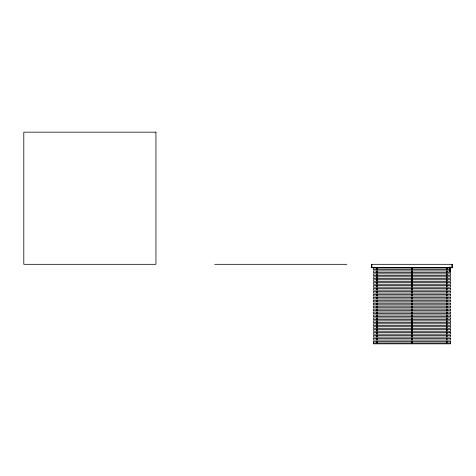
<?xml version="1.0" encoding="UTF-8"?>
<svg xmlns="http://www.w3.org/2000/svg" width="476" height="476" viewBox="0 0 476 476"><rect width="100%" height="100%" fill="white"/><g stroke="black" fill="none" stroke-linecap="round" stroke-linejoin="round"><path stroke-width="0.71" d="M214.735 264.317L346.879 264.317M371.857 267.464L451.992 267.464M377.099 268.107L376.683 268.107L376.683 268.91L377.099 268.91M411.71 268.107L412.133 268.107M446.744 268.107L447.166 268.107L447.166 268.91L446.744 268.91M411.71 268.91L412.133 268.91M449.683 270.023L450.153 270.023M449.683 270.231L450.153 270.231M377.099 271.04L376.683 271.04L376.683 271.85L377.099 271.85M411.71 271.04L412.133 271.04M446.744 271.04L447.166 271.04L447.166 271.85L446.744 271.85M449.499 271.701L450.338 271.701M411.71 271.85L412.133 271.85M377.099 273.98L376.683 273.98L376.683 274.789L377.099 274.789M411.71 273.98L412.133 273.98M446.744 273.98L447.166 273.98L447.166 274.789L446.744 274.789M411.71 274.789L412.133 274.789M377.099 276.913L376.683 276.913L376.683 277.722L377.099 277.722M411.71 276.913L412.133 276.913M446.744 276.919L447.166 276.919L447.166 277.722L446.744 277.722M411.71 277.722L412.133 277.722M377.099 279.852L376.683 279.852L376.683 280.661L377.099 280.661M411.71 279.852L412.133 279.852M446.744 279.852L447.166 279.852L447.166 280.661L446.744 280.661M411.71 280.661L412.133 280.661M377.099 282.792L376.683 282.792L376.683 283.595L377.099 283.595M411.71 282.792L412.133 282.792M446.744 282.792L447.166 282.792L447.166 283.595L446.744 283.595M411.71 283.595L412.133 283.595M377.099 285.725L376.683 285.725L376.683 286.534L377.099 286.534M411.71 285.725L412.133 285.725M446.744 285.725L447.166 285.725L447.166 286.534L446.744 286.534M411.71 286.534L412.133 286.534M377.099 288.664L376.683 288.664L376.683 289.473L377.099 289.473M411.71 288.664L412.133 288.664M446.744 288.664L447.166 288.664L447.166 289.473L446.744 289.473M411.71 289.473L412.133 289.473M377.099 291.598L376.683 291.598L376.683 292.407L377.099 292.407M411.71 291.598L412.133 291.598M446.744 291.604L447.166 291.604L447.166 292.407L446.744 292.407M411.71 292.407L412.133 292.407M377.099 294.537L376.683 294.537L376.683 295.346L377.099 295.346M411.71 294.537L412.133 294.537M446.744 294.537L447.166 294.537L447.166 295.346L446.744 295.346M411.71 295.346L412.133 295.346M377.099 297.476L376.683 297.476L376.683 298.279L377.099 298.279M411.71 297.476L412.133 297.476M446.744 297.476L447.166 297.476L447.166 298.279L446.744 298.279M411.71 298.279L412.133 298.279M377.099 300.41L376.683 300.41L376.683 301.219L377.099 301.219M411.71 300.41L412.133 300.41M446.744 300.41L447.166 300.41L447.166 301.219L446.744 301.219M411.71 301.219L412.133 301.219M377.099 303.349L376.683 303.349L376.683 304.158L377.099 304.158M411.71 303.349L412.133 303.349M446.744 303.349L447.166 303.349L447.166 304.158L446.744 304.158M411.71 304.158L412.133 304.158M377.099 306.282L376.683 306.282L376.683 307.091L377.099 307.091M411.71 306.282L412.133 306.282M446.744 306.288L447.166 306.288L447.166 307.091L446.744 307.091M411.71 307.091L412.133 307.091M377.099 309.221L376.683 309.221L376.683 310.031L377.099 310.031M411.71 309.221L412.133 309.221M446.744 309.221L447.166 309.221L447.166 310.031L446.744 310.031M411.71 310.031L412.133 310.031M377.099 312.161L376.683 312.161L376.683 312.964L377.099 312.964M411.71 312.161L412.133 312.161M446.744 312.161L447.166 312.161L447.166 312.964L446.744 312.964M411.71 312.964L412.133 312.964M377.099 315.094L376.683 315.094L376.683 315.903L377.099 315.903M411.71 315.094L412.133 315.094M446.744 315.094L447.166 315.094L447.166 315.903L446.744 315.903M411.71 315.903L412.133 315.903M377.099 318.033L376.683 318.033L376.683 318.843L377.099 318.843M411.71 318.033L412.133 318.033M446.744 318.033L447.166 318.033L447.166 318.843L446.744 318.843M411.71 318.843L412.133 318.843M377.099 320.967L376.683 320.967L376.683 321.776L377.099 321.776M411.71 320.967L412.133 320.967M446.744 320.973L447.166 320.973L447.166 321.776L446.744 321.776M411.71 321.776L412.133 321.776M377.099 323.906L376.683 323.906L376.683 324.715L377.099 324.715M411.71 323.906L412.133 323.906M446.744 323.906L447.166 323.906L447.166 324.715L446.744 324.715M411.71 324.715L412.133 324.715M377.099 326.845L376.683 326.845L376.683 327.649L377.099 327.649M411.71 326.845L412.133 326.845M446.744 326.845L447.166 326.845L447.166 327.649L446.744 327.649M411.71 327.649L412.133 327.649M377.099 329.779L376.683 329.779L376.683 330.588L377.099 330.588M411.71 329.779L412.133 329.779M446.744 329.779L447.166 329.779L447.166 330.588L446.744 330.588M411.71 330.588L412.133 330.588M449.499 332.117L450.338 332.117M377.099 332.718L376.683 332.718L376.683 333.527L377.099 333.527M411.71 332.718L412.133 332.718M446.744 332.718L447.166 332.718L447.166 333.527L446.744 333.527M411.71 333.527L412.133 333.527M377.099 335.651L376.683 335.651L376.683 336.461L377.099 336.461M411.71 335.651L412.133 335.651M446.744 335.657L447.166 335.657L447.166 336.461L446.744 336.461M411.71 336.461L412.133 336.461M377.099 338.591L376.683 338.591L376.683 339.4L377.099 339.4M411.71 338.591L412.133 338.591M446.744 338.591L447.166 338.591L447.166 339.4L446.744 339.4M411.71 339.4L412.133 339.4M377.099 341.53L376.683 341.53L376.683 342.333L377.099 342.333M411.71 341.53L412.133 341.53M446.744 341.53L447.166 341.53L447.166 342.333L446.744 342.333M411.71 342.333L412.133 342.333M373.321 342.988L450.522 342.988M451.992 264.317L451.992 267.673M450.153 266.976L450.153 271.701M449.683 266.976L449.683 271.701M446.744 267.994L446.744 269.565M446.744 270.933L446.744 272.498M446.744 273.873L446.744 275.437M446.744 276.806L446.744 278.377M446.744 279.745L446.744 281.31M446.744 282.679L446.744 284.249M446.744 285.618L446.744 287.183M446.744 288.557L446.744 290.122M446.744 291.49L446.744 293.061M446.744 294.43L446.744 295.995M446.744 297.363L446.744 298.934M446.744 300.302L446.744 301.867M446.744 303.242L446.744 304.807M446.744 306.175L446.744 307.746M446.744 309.114L446.744 310.679M446.744 312.048L446.744 313.619M446.744 314.987L446.744 316.552M446.744 317.926L446.744 319.491M446.744 320.86L446.744 322.43M446.744 323.799L446.744 325.364M446.744 326.732L446.744 328.303M446.744 329.672L446.744 331.237M446.744 332.611L446.744 334.176M446.744 335.544L446.744 337.115M446.744 338.484L446.744 340.048M446.744 341.417L446.744 342.988M412.133 267.994L412.133 269.565M412.133 270.933L412.133 272.498M412.133 273.873L412.133 275.437M412.133 276.806L412.133 278.377M412.133 279.745L412.133 281.31M412.133 282.679L412.133 284.249M412.133 285.618L412.133 287.183M412.133 288.557L412.133 290.122M412.133 291.49L412.133 293.061M412.133 294.43L412.133 295.995M412.133 297.363L412.133 298.934M412.133 300.302L412.133 301.867M412.133 303.242L412.133 304.807M412.133 306.175L412.133 307.746M412.133 309.114L412.133 310.679M412.133 312.048L412.133 313.619M412.133 314.987L412.133 316.552M412.133 317.926L412.133 319.491M412.133 320.86L412.133 322.43M412.133 323.799L412.133 325.364M412.133 326.732L412.133 328.303M412.133 329.672L412.133 331.237M412.133 332.611L412.133 334.176M412.133 335.544L412.133 337.115M412.133 338.484L412.133 340.048M412.133 341.417L412.133 342.988M411.71 267.994L411.71 269.565M411.71 270.933L411.71 272.498M411.71 273.873L411.71 275.437M411.71 276.806L411.71 278.377M411.71 279.745L411.71 281.31M411.71 282.679L411.71 284.249M411.71 285.618L411.71 287.183M411.71 288.557L411.71 290.122M411.71 291.49L411.71 293.061M411.71 294.43L411.71 295.995M411.71 297.363L411.71 298.934M411.71 300.302L411.71 301.867M411.71 303.242L411.71 304.807M411.71 306.175L411.71 307.746M411.71 309.114L411.71 310.679M411.71 312.048L411.71 313.619M411.71 314.987L411.71 316.552M411.71 317.926L411.71 319.491M411.71 320.86L411.71 322.43M411.71 323.799L411.71 325.364M411.71 326.732L411.71 328.303M411.71 329.672L411.71 331.237M411.71 332.611L411.71 334.176M411.71 335.544L411.71 337.115M411.71 338.484L411.71 340.048M411.71 341.417L411.71 342.988M377.099 267.994L377.099 269.565M377.099 270.933L377.099 272.498M377.099 273.873L377.099 275.437M377.099 276.806L377.099 278.377M377.099 279.745L377.099 281.31M377.099 282.679L377.099 284.249M377.099 285.618L377.099 287.183M377.099 288.557L377.099 290.122M377.099 291.49L377.099 293.061M377.099 294.43L377.099 295.995M377.099 297.363L377.099 298.934M377.099 300.302L377.099 301.867M377.099 303.242L377.099 304.807M377.099 306.175L377.099 307.746M377.099 309.114L377.099 310.679M377.099 312.048L377.099 313.619M377.099 314.987L377.099 316.552M377.099 317.926L377.099 319.491M377.099 320.86L377.099 322.43M377.099 323.799L377.099 325.364M377.099 326.732L377.099 328.303M377.099 329.672L377.099 331.237M377.099 332.611L377.099 334.176M377.099 335.544L377.099 337.115M377.099 338.484L377.099 340.048M377.099 341.417L377.099 342.988M371.857 264.317L371.857 267.673M155.944 132.173L23.8 132.173L23.8 264.317L155.944 264.317L155.944 132.173M452.2 264.317L371.643 264.317L371.643 267.673L452.2 267.673L452.2 264.317M450.522 268L373.321 267.994L373.321 269.565L450.522 269.565L450.522 268M450.522 270.933L373.321 270.933L373.321 272.498L450.522 272.498L450.522 270.933M450.522 273.873L373.321 273.873L373.321 275.437L450.522 275.437L450.522 273.873M450.522 276.806L373.321 276.806L373.321 278.377L450.522 278.377L450.522 276.806M450.522 279.745L373.321 279.745L373.321 281.31L450.522 281.31L450.522 279.745M450.522 282.685L373.321 282.679L373.321 284.249L450.522 284.249L450.522 282.685M450.522 285.618L373.321 285.618L373.321 287.183L450.522 287.183L450.522 285.618M450.522 288.557L373.321 288.557L373.321 290.122L450.522 290.122L450.522 288.557M450.522 291.49L373.321 291.49L373.321 293.061L450.522 293.061L450.522 291.49M450.522 294.43L373.321 294.43L373.321 295.995L450.522 295.995L450.522 294.43M450.522 297.369L373.321 297.363L373.321 298.934L450.522 298.934L450.522 297.369M450.522 300.302L373.321 300.302L373.321 301.867L450.522 301.867L450.522 300.302M450.522 303.242L373.321 303.242L373.321 304.807L450.522 304.807L450.522 303.242M450.522 306.175L373.321 306.175L373.321 307.746L450.522 307.746L450.522 306.175M450.522 309.114L373.321 309.114L373.321 310.679L450.522 310.679L450.522 309.114M450.522 312.054L373.321 312.048L373.321 313.619L450.522 313.619L450.522 312.054M450.522 314.987L373.321 314.987L373.321 316.552L450.522 316.552L450.522 314.987M450.522 317.926L373.321 317.926L373.321 319.491L450.522 319.491L450.522 317.926M450.522 320.86L373.321 320.86L373.321 322.43L450.522 322.43L450.522 320.86M450.522 323.799L373.321 323.799L373.321 325.364L450.522 325.364L450.522 323.799M450.522 326.738L373.321 326.732L373.321 328.303L450.522 328.303L450.522 326.738M450.522 329.672L373.321 329.672L373.321 331.237L450.522 331.237L450.522 329.672M450.522 332.611L373.321 332.611L373.321 334.176L450.522 334.176L450.522 332.611M450.522 335.544L373.321 335.544L373.321 337.115L450.522 337.115L450.522 335.544M450.522 338.484L373.321 338.484L373.321 340.048L450.522 340.048L450.522 338.484M450.522 341.423L373.321 341.417L373.321 343.827L450.522 343.827L450.522 341.423"/></g></svg>
